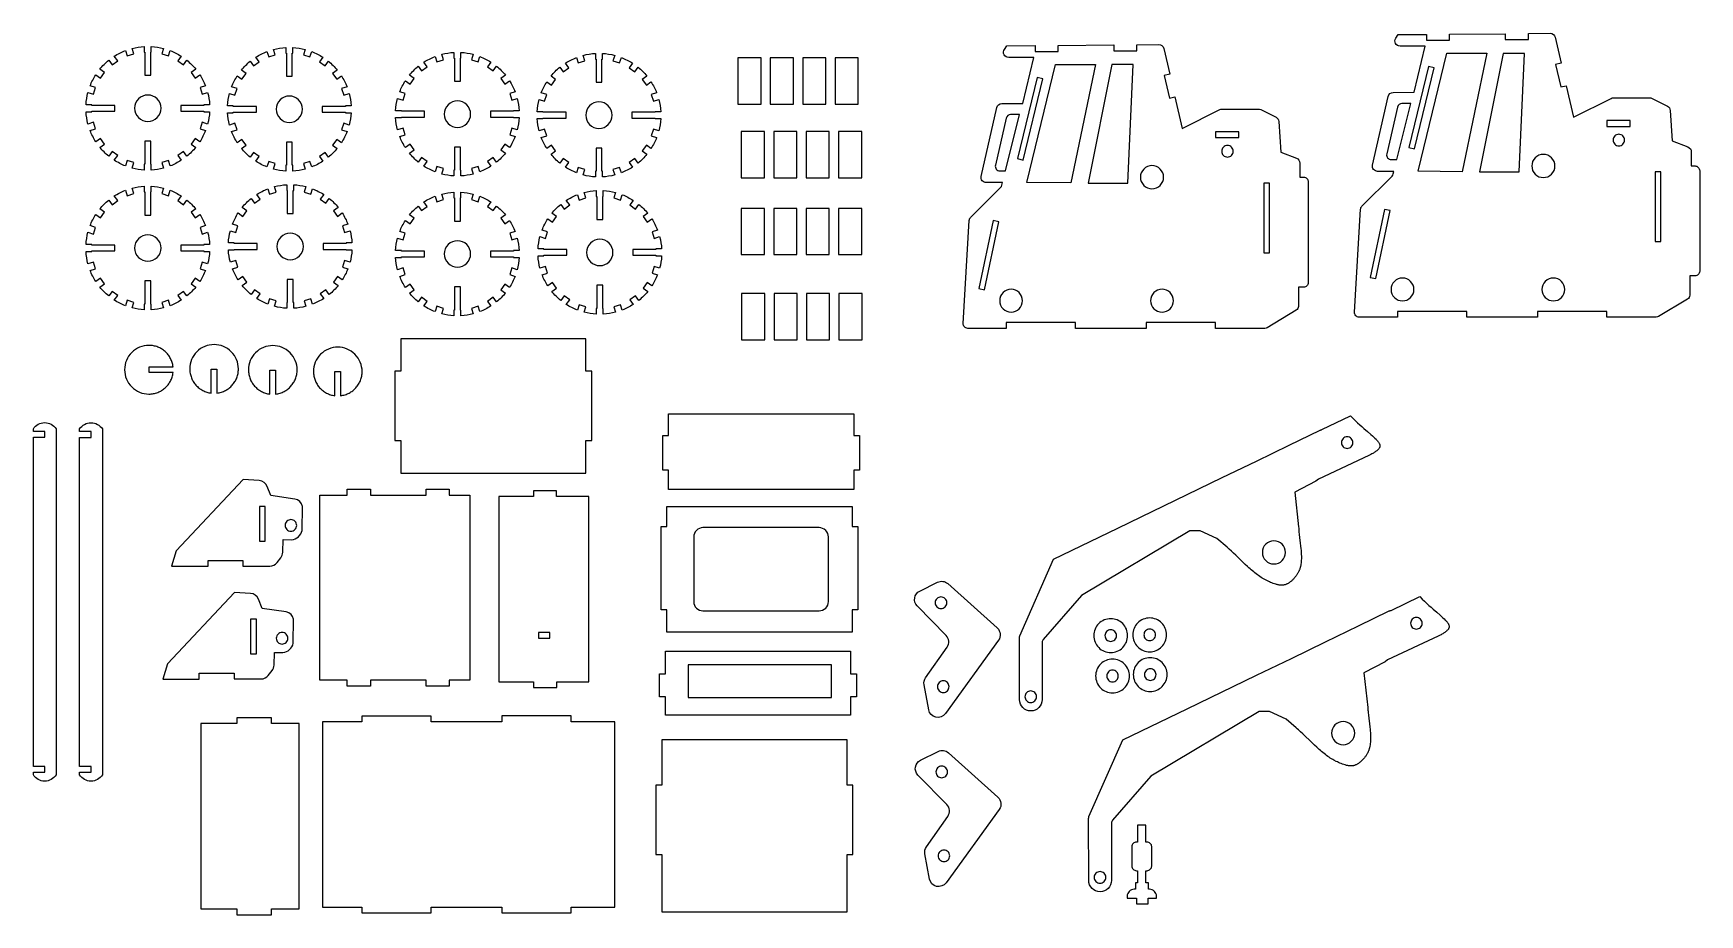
# Model space of a CAD drawing. Extents: x -111 to 753, y -202 to 254.
import ezdxf

# ---------------------------------------------------------------- set-up
doc = ezdxf.new("R2010")
doc.units = 0
doc.header["$MEASUREMENT"] = 0
doc.layers.add('LAYER_2', color=150, linetype='CONTINUOUS')

msp = doc.modelspace()

# ---------------------------------------------------------------- linework, layer by layer
at = {"layer": 'LAYER_2'}
for points in [[(604.64, 223.83), (610.35, 247.72), (600.32, 247.72), (597.31, 247.72, -0.599913), (595.09, 251.88), (596.34, 253.73), (611.01, 253.86), (611.01, 250.86), (623.01, 250.86), (623.01, 253.95), (651.8, 254.19), (651.8, 251.2), (663.8, 251.2), (663.8, 254.29), (675.06, 254.39, -0.351562), (677.69, 252.31), (680.77, 238.96), (677.9, 238.3), (680.58, 226.6), (683.47, 227.26), (687.23, 210.95), (706.72, 220.69, -0.116434), (707.92, 220.98), (726.71, 220.98, -0.116961), (727.91, 220.69), (735.84, 216.71, -0.267071), (737.31, 214.48), (738.28, 198.64), (746.47, 195.52, -0.314069), (748.19, 192.99), (748.11, 185.65), (750.17, 185.65, -0.414214), (752.57, 183.25), (752.57, 131.05, -0.414214), (750.17, 128.65), (747.52, 128.65), (747.41, 118.7, -0.260659), (746.25, 116.66), (731.26, 107.67, -0.135933), (730.02, 107.33), (704.51, 107.33), (704.51, 110.3), (668.51, 110.3), (668.51, 107.33), (631.97, 107.33), (631.97, 110.33), (595.97, 110.33), (595.97, 107.33), (576.13, 107.33, -0.431529), (573.73, 109.87), (576.87, 163.24, -0.183686), (577.57, 164.8), (593.17, 180.39, 0.135933), (593.8, 181.51), (594.13, 182.83), (585.7, 182.83, -0.480895), (583.1, 186.09), (591.14, 221.71, -0.349542), (593.74, 223.79)], [(-53.02, 186.51), (-53.33, 186.51), (-53.33, 183.56, -0.050362), (-59.7, 184.56), (-58.78, 187.37), (-62.22, 188.49), (-63.14, 185.68, -0.050362), (-68.88, 188.61), (-67.14, 191), (-70.07, 193.12), (-71.8, 190.73, -0.050362), (-76.36, 195.29), (-73.97, 197.03), (-76.1, 199.95), (-78.49, 198.22, -0.050362), (-81.41, 203.96), (-78.6, 204.87), (-79.72, 208.31), (-82.53, 207.4, -0.050362), (-83.54, 213.76), (-80.58, 213.76), (-80.58, 214.07), (-68.58, 214.07), (-68.58, 217.07), (-80.58, 217.07), (-80.58, 217.38), (-83.54, 217.38, -0.050362), (-82.53, 223.74), (-79.72, 222.83), (-78.6, 226.27), (-81.41, 227.18, -0.050362), (-78.49, 232.92), (-76.1, 231.19), (-73.97, 234.11), (-76.36, 235.85, -0.050362), (-71.8, 240.4), (-70.07, 238.02), (-67.14, 240.14), (-68.88, 242.53, -0.050362), (-63.14, 245.46), (-62.22, 242.65), (-58.78, 243.77), (-59.7, 246.57, -0.050362), (-53.33, 247.58), (-53.33, 244.63), (-53.02, 244.63), (-53.02, 232.63), (-50.02, 232.63), (-50.02, 244.63), (-49.72, 244.63), (-49.72, 247.58, -0.050362), (-43.35, 246.57), (-44.26, 243.77), (-40.82, 242.65), (-39.91, 245.46, -0.050362), (-34.17, 242.53), (-35.91, 240.14), (-32.98, 238.02), (-31.24, 240.4, -0.050362), (-26.69, 235.85), (-29.08, 234.11), (-26.95, 231.19), (-24.56, 232.92, -0.050362), (-21.64, 227.18), (-24.45, 226.27), (-23.33, 222.83), (-20.52, 223.74, -0.050362), (-19.51, 217.38), (-22.46, 217.38), (-22.46, 217.07), (-34.46, 217.07), (-34.46, 214.07), (-22.46, 214.07), (-22.46, 213.76), (-19.51, 213.76, -0.050362), (-20.52, 207.4), (-23.33, 208.31), (-24.45, 204.87), (-21.64, 203.96, -0.050362), (-24.56, 198.22), (-26.95, 199.95), (-29.08, 197.03), (-26.69, 195.29, -0.050362), (-31.24, 190.73), (-32.98, 193.12), (-35.91, 191), (-34.17, 188.61, -0.050362), (-39.91, 185.68), (-40.82, 188.49), (-44.26, 187.37), (-43.35, 184.56, -0.050362), (-49.72, 183.56), (-49.72, 186.51), (-50.02, 186.51), (-50.02, 198.52), (-53.02, 198.52)], [(20.3, 185.99), (19.99, 185.99), (19.99, 183.04, -0.050362), (13.63, 184.05), (14.54, 186.86), (11.1, 187.98), (10.19, 185.17, -0.050362), (4.45, 188.09), (6.18, 190.48), (3.26, 192.61), (1.52, 190.22, -0.050362), (-3.03, 194.77), (-0.64, 196.51), (-2.77, 199.44), (-5.16, 197.7, -0.050362), (-8.08, 203.44), (-5.28, 204.35), (-6.39, 207.79), (-9.2, 206.88, -0.050362), (-10.21, 213.25), (-7.26, 213.25), (-7.26, 213.55), (4.74, 213.55), (4.74, 216.55), (-7.26, 216.55), (-7.26, 216.86), (-10.21, 216.86, -0.050362), (-9.2, 223.23), (-6.39, 222.31), (-5.28, 225.75), (-8.08, 226.67, -0.050362), (-5.16, 232.41), (-2.77, 230.67), (-0.64, 233.6), (-3.03, 235.33, -0.050362), (1.52, 239.89), (3.26, 237.5), (6.18, 239.63), (4.45, 242.02, -0.050362), (10.19, 244.94), (11.1, 242.13), (14.54, 243.25), (13.63, 246.06, -0.050362), (19.99, 247.07), (19.99, 244.11), (20.3, 244.11), (20.3, 232.11), (23.3, 232.11), (23.3, 244.11), (23.61, 244.11), (23.61, 247.07, -0.050362), (29.97, 246.06), (29.06, 243.25), (32.5, 242.13), (33.41, 244.94, -0.050362), (39.15, 242.02), (37.42, 239.63), (40.35, 237.5), (42.08, 239.89, -0.050362), (46.64, 235.33), (44.25, 233.6), (46.37, 230.67), (48.76, 232.41, -0.050362), (51.69, 226.67), (48.88, 225.75), (50, 222.31), (52.81, 223.23, -0.050362), (53.81, 216.86), (50.86, 216.86), (50.86, 216.55), (38.86, 216.55), (38.86, 213.55), (50.86, 213.55), (50.86, 213.25), (53.81, 213.25, -0.050362), (52.81, 206.88), (50, 207.79), (48.88, 204.35), (51.69, 203.44, -0.050362), (48.76, 197.7), (46.37, 199.44), (44.25, 196.51), (46.64, 194.77, -0.050362), (42.08, 190.22), (40.35, 192.61), (37.42, 190.48), (39.15, 188.09, -0.050362), (33.41, 185.17), (32.5, 187.98), (29.06, 186.86), (29.97, 184.05, -0.050362), (23.61, 183.04), (23.61, 185.99), (23.3, 185.99), (23.3, 198), (20.3, 198)], [(107.41, 183.44), (107.1, 183.44), (107.1, 180.48, -0.050362), (100.74, 181.49), (101.65, 184.3), (98.21, 185.42), (97.3, 182.61, -0.050362), (91.56, 185.53), (93.29, 187.92), (90.37, 190.05), (88.63, 187.66, -0.050362), (84.07, 192.22), (86.46, 193.95), (84.34, 196.88), (81.95, 195.14, -0.050362), (79.02, 200.88), (81.83, 201.79), (80.71, 205.24), (77.9, 204.32, -0.050362), (76.9, 210.69), (79.85, 210.69), (79.85, 210.99), (91.85, 210.99), (91.85, 213.99), (79.85, 213.99), (79.85, 214.3), (76.9, 214.3, -0.050362), (77.9, 220.67), (80.71, 219.75), (81.83, 223.19), (79.02, 224.11, -0.050362), (81.95, 229.85), (84.34, 228.11), (86.46, 231.04), (84.07, 232.77, -0.050362), (88.63, 237.33), (90.37, 234.94), (93.29, 237.07), (91.56, 239.46, -0.050362), (97.3, 242.38), (98.21, 239.57), (101.65, 240.69), (100.74, 243.5, -0.050362), (107.1, 244.51), (107.1, 241.55), (107.41, 241.55), (107.41, 229.55), (110.41, 229.55), (110.41, 241.55), (110.72, 241.55), (110.72, 244.51, -0.050362), (117.08, 243.5), (116.17, 240.69), (119.61, 239.57), (120.52, 242.38, -0.050362), (126.26, 239.46), (124.53, 237.07), (127.45, 234.94), (129.19, 237.33, -0.050362), (133.74, 232.77), (131.36, 231.04), (133.48, 228.11), (135.87, 229.85, -0.050362), (138.8, 224.11), (135.99, 223.19), (137.11, 219.75), (139.91, 220.67, -0.050362), (140.92, 214.3), (137.97, 214.3), (137.97, 213.99), (125.97, 213.99), (125.97, 210.99), (137.97, 210.99), (137.97, 210.69), (140.92, 210.69, -0.050362), (139.91, 204.32), (137.11, 205.24), (135.99, 201.79), (138.8, 200.88, -0.050362), (135.87, 195.14), (133.48, 196.88), (131.36, 193.95), (133.74, 192.22, -0.050362), (129.19, 187.66), (127.45, 190.05), (124.53, 187.92), (126.26, 185.53, -0.050362), (120.52, 182.61), (119.61, 185.42), (116.17, 184.3), (117.08, 181.49, -0.050362), (110.72, 180.48), (110.72, 183.44), (110.41, 183.44), (110.41, 195.44), (107.41, 195.44)], [(180.73, 182.92), (180.43, 182.92), (180.43, 179.97, -0.050362), (174.06, 180.98), (174.98, 183.78), (171.53, 184.9), (170.62, 182.09, -0.050362), (164.88, 185.02), (166.62, 187.41), (163.69, 189.53), (161.96, 187.14, -0.050362), (157.4, 191.7), (159.79, 193.44), (157.66, 196.36), (155.27, 194.63, -0.050362), (152.35, 200.37), (155.16, 201.28), (154.04, 204.72), (151.23, 203.81, -0.050362), (150.22, 210.17), (153.18, 210.17), (153.18, 210.48), (165.18, 210.48), (165.18, 213.48), (153.18, 213.48), (153.18, 213.79), (150.22, 213.79, -0.050362), (151.23, 220.15), (154.04, 219.24), (155.16, 222.68), (152.35, 223.59, -0.050362), (155.27, 229.33), (157.66, 227.6), (159.79, 230.52), (157.4, 232.26, -0.050362), (161.96, 236.82), (163.69, 234.43), (166.62, 236.55), (164.88, 238.94, -0.050362), (170.62, 241.87), (171.53, 239.06), (174.98, 240.18), (174.06, 242.98, -0.050362), (180.43, 243.99), (180.43, 241.04), (180.73, 241.04), (180.73, 229.04), (183.73, 229.04), (183.73, 241.04), (184.04, 241.04), (184.04, 243.99, -0.050362), (190.41, 242.98), (189.49, 240.18), (192.93, 239.06), (193.85, 241.87, -0.050362), (199.59, 238.94), (197.85, 236.55), (200.78, 234.43), (202.51, 236.82, -0.050362), (207.07, 232.26), (204.68, 230.52), (206.81, 227.6), (209.2, 229.33, -0.050362), (212.12, 223.59), (209.31, 222.68), (210.43, 219.24), (213.24, 220.15, -0.050362), (214.25, 213.79), (211.29, 213.79), (211.29, 213.48), (199.3, 213.48), (199.3, 210.48), (211.29, 210.48), (211.29, 210.17), (214.25, 210.17, -0.050362), (213.24, 203.81), (210.43, 204.72), (209.31, 201.28), (212.12, 200.37, -0.050362), (209.2, 194.63), (206.81, 196.36), (204.68, 193.44), (207.07, 191.7, -0.050362), (202.51, 187.14), (200.78, 189.53), (197.85, 187.41), (199.59, 185.02, -0.050362), (193.85, 182.09), (192.93, 184.9), (189.49, 183.78), (190.41, 180.98, -0.050362), (184.04, 179.97), (184.04, 182.92), (183.73, 182.92), (183.73, 194.93), (180.73, 194.93)], [(401.85, 218.02), (407.57, 241.91), (397.54, 241.91), (394.53, 241.91, -0.599913), (392.31, 246.07), (393.55, 247.93), (408.23, 248.05), (408.23, 245.05), (420.23, 245.05), (420.23, 248.15), (449.01, 248.38), (449.01, 245.39), (461.01, 245.39), (461.01, 248.48), (472.27, 248.58, -0.351562), (474.9, 246.5), (477.98, 233.15), (475.12, 232.49), (477.8, 220.79), (480.68, 221.45), (484.45, 205.14), (503.94, 214.89, -0.116434), (505.13, 215.17), (523.92, 215.17, -0.116961), (525.13, 214.88), (533.06, 210.9, -0.267071), (534.52, 208.67), (535.49, 192.83), (543.68, 189.71, -0.314069), (545.4, 187.18), (545.33, 179.84), (547.38, 179.84, -0.414214), (549.78, 177.44), (549.78, 125.24, -0.414214), (547.38, 122.84), (544.73, 122.84), (544.63, 112.89, -0.260659), (543.46, 110.86), (528.47, 101.86, -0.135933), (527.24, 101.52), (501.72, 101.52), (501.72, 104.49), (465.72, 104.49), (465.72, 101.52), (429.18, 101.52), (429.18, 104.52), (393.18, 104.52), (393.18, 101.52), (373.34, 101.52, -0.431529), (370.95, 104.06), (374.09, 157.43, -0.183686), (374.79, 158.99), (390.38, 174.59, 0.135933), (391.01, 175.7), (391.34, 177.02), (382.92, 177.02, -0.480895), (380.31, 180.28), (388.36, 215.9, -0.349542), (390.96, 217.98)], [(-51.52, 222.41, 0.414214), (-58.36, 215.57, 0.414214), (-51.52, 208.73, 0.414214), (-44.69, 215.57, 0.414214)], [(21.8, 221.89, 0.414214), (14.97, 215.05, 0.414214), (21.8, 208.22, 0.414214), (28.64, 215.05, 0.414214)], [(108.91, 219.33, 0.414214), (102.07, 212.49, 0.414214), (108.91, 205.66, 0.414214), (115.75, 212.49, 0.414214)], [(182.23, 218.82, 0.414214), (175.4, 211.98, 0.414214), (182.23, 205.14, 0.414214), (189.07, 211.98, 0.414214)], [(595.98, 216.2), (590.42, 191.86, 0.481614), (592.76, 188.92), (595.65, 188.92), (602.94, 218.06), (598.32, 218.06, 0.349879)], [(393.19, 210.39), (387.63, 186.05, 0.481614), (389.97, 183.11), (392.87, 183.11), (400.15, 212.25), (395.53, 212.25, 0.349879)], [(710.68, 202.08, 0.414214), (707.68, 199.08, 0.414214), (710.68, 196.08, 0.414214), (713.68, 199.08, 0.414214)], [(507.9, 196.27, 0.414214), (504.9, 193.27, 0.414214), (507.9, 190.27, 0.414214), (510.9, 193.27, 0.414214)], [(671.57, 191.65, 0.414214), (665.57, 185.65, 0.414214), (671.57, 179.65, 0.414214), (677.57, 185.65, 0.414214)], [(468.78, 185.84, 0.414214), (462.78, 179.84, 0.414214), (468.78, 173.84, 0.414214), (474.78, 179.84, 0.414214)], [(-53.02, 114.08), (-53.33, 114.08), (-53.33, 111.13, -0.050362), (-59.7, 112.14), (-58.78, 114.94), (-62.22, 116.06), (-63.14, 113.25, -0.050362), (-68.88, 116.18), (-67.14, 118.57), (-70.07, 120.69), (-71.8, 118.31, -0.050362), (-76.36, 122.86), (-73.97, 124.6), (-76.1, 127.52), (-78.49, 125.79, -0.050362), (-81.41, 131.53), (-78.6, 132.44), (-79.72, 135.88), (-82.53, 134.97, -0.050362), (-83.54, 141.33), (-80.58, 141.33), (-80.58, 141.64), (-68.58, 141.64), (-68.58, 144.64), (-80.58, 144.64), (-80.58, 144.95), (-83.54, 144.95, -0.050362), (-82.53, 151.31), (-79.72, 150.4), (-78.6, 153.84), (-81.41, 154.75, -0.050362), (-78.49, 160.49), (-76.1, 158.76), (-73.97, 161.68), (-76.36, 163.42, -0.050362), (-71.8, 167.98), (-70.07, 165.59), (-67.14, 167.71), (-68.88, 170.1, -0.050362), (-63.14, 173.03), (-62.22, 170.22), (-58.78, 171.34), (-59.7, 174.15, -0.050362), (-53.33, 175.15), (-53.33, 172.2), (-53.02, 172.2), (-53.02, 160.2), (-50.02, 160.2), (-50.02, 172.2), (-49.72, 172.2), (-49.72, 175.15, -0.050362), (-43.35, 174.15), (-44.26, 171.34), (-40.82, 170.22), (-39.91, 173.03, -0.050362), (-34.17, 170.1), (-35.91, 167.71), (-32.98, 165.59), (-31.24, 167.98, -0.050362), (-26.69, 163.42), (-29.08, 161.68), (-26.95, 158.76), (-24.56, 160.49, -0.050362), (-21.64, 154.75), (-24.45, 153.84), (-23.33, 150.4), (-20.52, 151.31, -0.050362), (-19.51, 144.95), (-22.46, 144.95), (-22.46, 144.64), (-34.46, 144.64), (-34.46, 141.64), (-22.46, 141.64), (-22.46, 141.33), (-19.51, 141.33, -0.050362), (-20.52, 134.97), (-23.33, 135.88), (-24.45, 132.44), (-21.64, 131.53, -0.050362), (-24.56, 125.79), (-26.95, 127.52), (-29.08, 124.6), (-26.69, 122.86, -0.050362), (-31.24, 118.31), (-32.98, 120.69), (-35.91, 118.57), (-34.17, 116.18, -0.050362), (-39.91, 113.25), (-40.82, 116.06), (-44.26, 114.94), (-43.35, 112.14, -0.050362), (-49.72, 111.13), (-49.72, 114.08), (-50.02, 114.08), (-50.02, 126.09), (-53.02, 126.09)], [(20.74, 114.88), (20.43, 114.88), (20.43, 111.92, -0.050362), (14.07, 112.93), (14.98, 115.74), (11.54, 116.86), (10.63, 114.05, -0.050362), (4.89, 116.97), (6.62, 119.36), (3.7, 121.49), (1.96, 119.1, -0.050362), (-2.59, 123.66), (-0.2, 125.39), (-2.33, 128.32), (-4.72, 126.58, -0.050362), (-7.64, 132.32), (-4.84, 133.24), (-5.95, 136.68), (-8.76, 135.76, -0.050362), (-9.77, 142.13), (-6.82, 142.13), (-6.82, 142.44), (5.18, 142.44), (5.18, 145.44), (-6.82, 145.44), (-6.82, 145.74), (-9.77, 145.74, -0.050362), (-8.76, 152.11), (-5.95, 151.2), (-4.84, 154.64), (-7.64, 155.55, -0.050362), (-4.72, 161.29), (-2.33, 159.55), (-0.2, 162.48), (-2.59, 164.22, -0.050362), (1.96, 168.77), (3.7, 166.38), (6.62, 168.51), (4.89, 170.9, -0.050362), (10.63, 173.82), (11.54, 171.01), (14.98, 172.13), (14.07, 174.94, -0.050362), (20.43, 175.95), (20.43, 173), (20.74, 173), (20.74, 160.99), (23.74, 160.99), (23.74, 173), (24.05, 173), (24.05, 175.95, -0.050362), (30.41, 174.94), (29.5, 172.13), (32.94, 171.01), (33.85, 173.82, -0.050362), (39.6, 170.9), (37.86, 168.51), (40.79, 166.38), (42.52, 168.77, -0.050362), (47.08, 164.22), (44.69, 162.48), (46.81, 159.55), (49.2, 161.29, -0.050362), (52.13, 155.55), (49.32, 154.64), (50.44, 151.2), (53.25, 152.11, -0.050362), (54.25, 145.74), (51.3, 145.74), (51.3, 145.44), (39.3, 145.44), (39.3, 142.44), (51.3, 142.44), (51.3, 142.13), (54.25, 142.13, -0.050362), (53.25, 135.76), (50.44, 136.68), (49.32, 133.24), (52.13, 132.32, -0.050362), (49.2, 126.58), (46.81, 128.32), (44.69, 125.39), (47.08, 123.66, -0.050362), (42.52, 119.1), (40.79, 121.49), (37.86, 119.36), (39.6, 116.97, -0.050362), (33.85, 114.05), (32.94, 116.86), (29.5, 115.74), (30.41, 112.93, -0.050362), (24.05, 111.92), (24.05, 114.88), (23.74, 114.88), (23.74, 126.88), (20.74, 126.88)], [(181.18, 111.8), (180.87, 111.8), (180.87, 108.85, -0.050362), (174.5, 109.86), (175.42, 112.67), (171.98, 113.78), (171.06, 110.98, -0.050362), (165.32, 113.9), (167.06, 116.29), (164.13, 118.42), (162.4, 116.03, -0.050362), (157.84, 120.58), (160.23, 122.32), (158.1, 125.24), (155.71, 123.51, -0.050362), (152.79, 129.25), (155.6, 130.16), (154.48, 133.6), (151.67, 132.69, -0.050362), (150.66, 139.05), (153.62, 139.05), (153.62, 139.36), (165.62, 139.36), (165.62, 142.36), (153.62, 142.36), (153.62, 142.67), (150.66, 142.67, -0.050362), (151.67, 149.03), (154.48, 148.12), (155.6, 151.56), (152.79, 152.47, -0.050362), (155.71, 158.21), (158.1, 156.48), (160.23, 159.41), (157.84, 161.14, -0.050362), (162.4, 165.7), (164.13, 163.31), (167.06, 165.43), (165.32, 167.82, -0.050362), (171.06, 170.75), (171.98, 167.94), (175.42, 169.06), (174.5, 171.87, -0.050362), (180.87, 172.87), (180.87, 169.92), (181.18, 169.92), (181.18, 157.92), (184.18, 157.92), (184.18, 169.92), (184.48, 169.92), (184.48, 172.87, -0.050362), (190.85, 171.87), (189.93, 169.06), (193.38, 167.94), (194.29, 170.75, -0.050362), (200.03, 167.82), (198.29, 165.43), (201.22, 163.31), (202.95, 165.7, -0.050362), (207.51, 161.14), (205.12, 159.41), (207.25, 156.48), (209.64, 158.21, -0.050362), (212.56, 152.47), (209.75, 151.56), (210.87, 148.12), (213.68, 149.03, -0.050362), (214.69, 142.67), (211.73, 142.67), (211.73, 142.36), (199.74, 142.36), (199.74, 139.36), (211.73, 139.36), (211.73, 139.05), (214.69, 139.05, -0.050362), (213.68, 132.69), (210.87, 133.6), (209.75, 130.16), (212.56, 129.25, -0.050362), (209.64, 123.51), (207.25, 125.24), (205.12, 122.32), (207.51, 120.58, -0.050362), (202.95, 116.03), (201.22, 118.42), (198.29, 116.29), (200.03, 113.9, -0.050362), (194.29, 110.98), (193.38, 113.78), (189.93, 112.67), (190.85, 109.86, -0.050362), (184.48, 108.85), (184.48, 111.8), (184.18, 111.8), (184.18, 123.81), (181.18, 123.81)], [(107.41, 111.01), (107.1, 111.01), (107.1, 108.05, -0.050362), (100.74, 109.06), (101.65, 111.87), (98.21, 112.99), (97.3, 110.18, -0.050362), (91.56, 113.1), (93.29, 115.49), (90.37, 117.62), (88.63, 115.23, -0.050362), (84.07, 119.79), (86.46, 121.52), (84.34, 124.45), (81.95, 122.71, -0.050362), (79.02, 128.45), (81.83, 129.37), (80.71, 132.81), (77.9, 131.89, -0.050362), (76.9, 138.26), (79.85, 138.26), (79.85, 138.57), (91.85, 138.57), (91.85, 141.57), (79.85, 141.57), (79.85, 141.88), (76.9, 141.88, -0.050362), (77.9, 148.24), (80.71, 147.33), (81.83, 150.77), (79.02, 151.68, -0.050362), (81.95, 157.42), (84.34, 155.68), (86.46, 158.61), (84.07, 160.35, -0.050362), (88.63, 164.9), (90.37, 162.51), (93.29, 164.64), (91.56, 167.03, -0.050362), (97.3, 169.95), (98.21, 167.14), (101.65, 168.26), (100.74, 171.07, -0.050362), (107.1, 172.08), (107.1, 169.13), (107.41, 169.13), (107.41, 157.13), (110.41, 157.13), (110.41, 169.13), (110.72, 169.13), (110.72, 172.08, -0.050362), (117.08, 171.07), (116.17, 168.26), (119.61, 167.14), (120.52, 169.95, -0.050362), (126.26, 167.03), (124.53, 164.64), (127.45, 162.51), (129.19, 164.9, -0.050362), (133.74, 160.35), (131.36, 158.61), (133.48, 155.68), (135.87, 157.42, -0.050362), (138.8, 151.68), (135.99, 150.77), (137.11, 147.33), (139.91, 148.24, -0.050362), (140.92, 141.88), (137.97, 141.88), (137.97, 141.57), (125.97, 141.57), (125.97, 138.57), (137.97, 138.57), (137.97, 138.26), (140.92, 138.26, -0.050362), (139.91, 131.89), (137.11, 132.81), (135.99, 129.37), (138.8, 128.45, -0.050362), (135.87, 122.71), (133.48, 124.45), (131.36, 121.52), (133.74, 119.79, -0.050362), (129.19, 115.23), (127.45, 117.62), (124.53, 115.49), (126.26, 113.1, -0.050362), (120.52, 110.18), (119.61, 112.99), (116.17, 111.87), (117.08, 109.06, -0.050362), (110.72, 108.05), (110.72, 111.01), (110.41, 111.01), (110.41, 123.01), (107.41, 123.01)], [(-51.52, 149.98, 0.414214), (-58.36, 143.14, 0.414214), (-51.52, 136.3, 0.414214), (-44.69, 143.14, 0.414214)], [(22.24, 150.77, 0.414214), (15.41, 143.94, 0.414214), (22.24, 137.1, 0.414214), (29.08, 143.94, 0.414214)], [(108.91, 146.9, 0.414214), (102.07, 140.07, 0.414214), (108.91, 133.23, 0.414214), (115.75, 140.07, 0.414214)], [(182.68, 147.7, 0.414214), (175.84, 140.86, 0.414214), (182.68, 134.02, 0.414214), (189.51, 140.86, 0.414214)], [(395.79, 121.76, 0.414214), (389.88, 115.85, 0.414214), (395.79, 109.94, 0.414214), (401.7, 115.85, 0.414214)], [(473.98, 121.76, 0.414214), (468.07, 115.85, 0.414214), (473.98, 109.94, 0.414214), (479.89, 115.85, 0.414214)], [(598.58, 127.57, 0.414214), (592.67, 121.66, 0.414214), (598.58, 115.75, 0.414214), (604.49, 121.66, 0.414214)], [(676.77, 127.57, 0.414214), (670.86, 121.66, 0.414214), (676.77, 115.75, 0.414214), (682.67, 121.66, 0.414214)], [(-38.44, 81.56), (-38.52, 82.15), (-38.63, 82.72), (-38.76, 83.29), (-38.92, 83.84), (-39.1, 84.39), (-39.31, 84.92), (-39.54, 85.44), (-39.79, 85.95), (-40.07, 86.44), (-40.36, 86.92), (-40.68, 87.39), (-41.01, 87.84), (-41.37, 88.28), (-41.74, 88.69), (-42.14, 89.1), (-42.55, 89.48), (-42.97, 89.85), (-43.42, 90.19), (-43.87, 90.52), (-44.35, 90.83), (-44.84, 91.11), (-45.34, 91.38), (-45.85, 91.62), (-46.38, 91.84), (-46.92, 92.03), (-47.46, 92.2), (-48.02, 92.35), (-48.59, 92.47), (-49.17, 92.57), (-49.76, 92.64), (-50.36, 92.68), (-50.96, 92.69, 0.414214), (-63.57, 80.08, 0.414214), (-50.96, 67.47), (-50.36, 67.48), (-49.77, 67.52), (-49.18, 67.59), (-48.61, 67.69), (-48.04, 67.81), (-47.48, 67.95), (-46.93, 68.13), (-46.4, 68.32), (-45.87, 68.54), (-45.36, 68.78), (-44.86, 69.04), (-44.37, 69.32), (-43.9, 69.63), (-43.44, 69.95), (-43, 70.3), (-42.57, 70.66), (-42.16, 71.04), (-41.77, 71.44), (-41.39, 71.86), (-41.04, 72.29), (-40.7, 72.74), (-40.38, 73.21), (-40.09, 73.69), (-39.81, 74.18), (-39.56, 74.69), (-39.32, 75.21), (-39.12, 75.74), (-38.93, 76.28), (-38.77, 76.84), (-38.63, 77.4), (-38.52, 77.98), (-38.44, 78.56), (-50.88, 78.56), (-50.88, 81.56)], [(-15.7, 67.98), (-15.12, 68.06), (-14.54, 68.17), (-13.98, 68.31), (-13.42, 68.47), (-12.88, 68.65), (-12.35, 68.86), (-11.83, 69.09), (-11.32, 69.34), (-10.82, 69.61), (-10.34, 69.91), (-9.88, 70.23), (-9.43, 70.56), (-8.99, 70.92), (-8.57, 71.29), (-8.17, 71.68), (-7.79, 72.09), (-7.42, 72.52), (-7.07, 72.96), (-6.75, 73.42), (-6.44, 73.9), (-6.15, 74.38), (-5.89, 74.88), (-5.65, 75.4), (-5.43, 75.92), (-5.23, 76.46), (-5.06, 77.01), (-4.91, 77.57), (-4.79, 78.14), (-4.7, 78.72), (-4.63, 79.31), (-4.59, 79.9), (-4.57, 80.51, 0.414214), (-17.18, 93.12, 0.414214), (-29.8, 80.51), (-29.78, 79.91), (-29.74, 79.31), (-29.67, 78.73), (-29.58, 78.15), (-29.46, 77.59), (-29.31, 77.03), (-29.14, 76.48), (-28.95, 75.95), (-28.73, 75.42), (-28.49, 74.91), (-28.23, 74.41), (-27.94, 73.92), (-27.64, 73.45), (-27.31, 72.99), (-26.97, 72.55), (-26.61, 72.12), (-26.22, 71.71), (-25.82, 71.32), (-25.41, 70.94), (-24.97, 70.59), (-24.52, 70.25), (-24.06, 69.93), (-23.58, 69.63), (-23.09, 69.36), (-22.58, 69.1), (-22.06, 68.87), (-21.53, 68.66), (-20.98, 68.48), (-20.43, 68.32), (-19.86, 68.18), (-19.29, 68.07), (-18.7, 67.99), (-18.7, 80.42), (-15.7, 80.42)], [(14.71, 67.46), (15.3, 67.54), (15.87, 67.65), (16.44, 67.78), (16.99, 67.94), (17.54, 68.12), (18.07, 68.33), (18.59, 68.56), (19.1, 68.81), (19.59, 69.09), (20.07, 69.38), (20.54, 69.7), (20.99, 70.04), (21.43, 70.39), (21.84, 70.77), (22.25, 71.16), (22.63, 71.57), (23, 72), (23.34, 72.44), (23.67, 72.9), (23.98, 73.37), (24.26, 73.86), (24.53, 74.36), (24.77, 74.87), (24.99, 75.4), (25.18, 75.94), (25.35, 76.49), (25.5, 77.05), (25.62, 77.62), (25.72, 78.2), (25.79, 78.78), (25.83, 79.38), (25.85, 79.98, 0.414214), (13.23, 92.59, 0.414214), (0.62, 79.98), (0.63, 79.38), (0.68, 78.79), (0.74, 78.21), (0.84, 77.63), (0.96, 77.06), (1.11, 76.51), (1.28, 75.96), (1.47, 75.42), (1.69, 74.9), (1.93, 74.38), (2.19, 73.88), (2.47, 73.4), (2.78, 72.92), (3.1, 72.47), (3.45, 72.02), (3.81, 71.6), (4.19, 71.19), (4.59, 70.79), (5.01, 70.42), (5.44, 70.06), (5.89, 69.72), (6.36, 69.41), (6.84, 69.11), (7.33, 68.83), (7.84, 68.58), (8.36, 68.35), (8.89, 68.14), (9.43, 67.95), (9.99, 67.79), (10.55, 67.66), (11.13, 67.55), (11.71, 67.46), (11.71, 79.9), (14.71, 79.9)], [(48.39, 66.63), (48.97, 66.71), (49.55, 66.82), (50.11, 66.95), (50.67, 67.11), (51.21, 67.3), (51.74, 67.5), (52.26, 67.73), (52.77, 67.99), (53.27, 68.26), (53.75, 68.56), (54.21, 68.87), (54.66, 69.21), (55.1, 69.56), (55.52, 69.94), (55.92, 70.33), (56.3, 70.74), (56.67, 71.17), (57.02, 71.61), (57.34, 72.07), (57.65, 72.54), (57.94, 73.03), (58.2, 73.53), (58.44, 74.04), (58.66, 74.57), (58.86, 75.11), (59.03, 75.66), (59.18, 76.22), (59.3, 76.79), (59.39, 77.37), (59.46, 77.95), (59.51, 78.55), (59.52, 79.15, 0.414214), (46.91, 91.76, 0.414214), (34.29, 79.15), (34.31, 78.55), (34.35, 77.96), (34.42, 77.38), (34.51, 76.8), (34.63, 76.23), (34.78, 75.68), (34.95, 75.13), (35.14, 74.59), (35.36, 74.07), (35.6, 73.55), (35.86, 73.05), (36.15, 72.57), (36.45, 72.09), (36.78, 71.64), (37.12, 71.19), (37.49, 70.77), (37.87, 70.36), (38.27, 69.96), (38.68, 69.59), (39.12, 69.23), (39.57, 68.89), (40.03, 68.58), (40.51, 68.28), (41, 68), (41.51, 67.75), (42.03, 67.52), (42.56, 67.31), (43.11, 67.12), (43.66, 66.96), (44.23, 66.83), (44.8, 66.72), (45.39, 66.63), (45.39, 79.07), (48.39, 79.07)], [(-110.84, -40.21), (-110.84, 45.06), (-104.96, 45.06), (-104.96, 48.06), (-110.84, 48.06), (-110.84, 49.41, -0.556262), (-99.08, 49.41), (-99.08, -40.21), (-99.08, -129.83, -0.556262), (-110.84, -129.83), (-110.84, -128.47), (-104.96, -128.47), (-104.96, -125.47), (-110.84, -125.47)], [(-86.84, -40.25), (-86.84, 45.01), (-80.96, 45.01), (-80.96, 48.01), (-86.84, 48.01), (-86.84, 49.37, -0.556262), (-75.08, 49.37), (-75.08, -40.25), (-75.08, -129.87, -0.556262), (-86.84, -129.87), (-86.84, -128.51), (-80.96, -128.51), (-80.96, -125.51), (-86.84, -125.51)], [(571.65, 56.13), (572.9, 54.89), (574.12, 53.72), (575.3, 52.62), (576.43, 51.59), (577.52, 50.61), (578.56, 49.69), (580.5, 48.01), (582.21, 46.52), (582.98, 45.84), (583.69, 45.2), (584.33, 44.59), (584.91, 44.02), (585.17, 43.74), (585.42, 43.47), (585.64, 43.21), (585.85, 42.95), (586.04, 42.7), (586.22, 42.46), (586.37, 42.22), (586.5, 41.98), (586.62, 41.75), (586.71, 41.52), (586.79, 41.3), (586.84, 41.07), (586.87, 40.85), (586.89, 40.64), (586.88, 40.42), (586.84, 40.21), (586.79, 40), (586.72, 39.79), (586.62, 39.58), (586.5, 39.36), (586.35, 39.15), (586.18, 38.94), (585.99, 38.73), (585.78, 38.51), (585.54, 38.29), (585.27, 38.07), (584.98, 37.85), (584.67, 37.62), (584.32, 37.39), (583.96, 37.16), (583.57, 36.92), (583.15, 36.68), (582.7, 36.43), (582.23, 36.18), (581.2, 35.65), (554.99, 23.35), (553.7, 22.37), (542.76, 16.64), (544.78, -1.31), (544.8, -1.95), (544.83, -2.61), (544.88, -3.28), (544.93, -3.96), (545.07, -5.36), (545.23, -6.8), (545.6, -9.75), (545.78, -11.25), (545.94, -12.75), (546.01, -13.5), (546.07, -14.25), (546.12, -14.99), (546.15, -15.73), (546.18, -16.47), (546.18, -17.19), (546.17, -17.91), (546.15, -18.62), (546.1, -19.32), (546.04, -20), (545.95, -20.68), (545.83, -21.34), (545.77, -21.67), (545.7, -21.99), (545.62, -22.3), (545.53, -22.62), (545.44, -22.93), (545.34, -23.23), (545.23, -23.53), (545.11, -23.83), (545, -24.11), (544.86, -24.39), (544.72, -24.68), (544.57, -24.97), (544.41, -25.27), (544.23, -25.56), (544.05, -25.85), (543.86, -26.15), (543.66, -26.44), (543.45, -26.73), (543.23, -27.02), (543.01, -27.31), (542.78, -27.59), (542.54, -27.87), (542.29, -28.15), (542.04, -28.41), (541.79, -28.68), (541.52, -28.93), (541.26, -29.18), (540.99, -29.42), (540.71, -29.65), (540.44, -29.87), (540.15, -30.08), (539.87, -30.28), (539.58, -30.47), (539.3, -30.64), (539.01, -30.8), (538.72, -30.95), (538.42, -31.08), (538.13, -31.2), (537.84, -31.31), (537.55, -31.39), (537.26, -31.46), (536.96, -31.51), (536.65, -31.55), (536.33, -31.57), (536.01, -31.58), (535.69, -31.57), (535.36, -31.55), (535.03, -31.52), (534.69, -31.48), (534.35, -31.42), (534.01, -31.35), (533.67, -31.28), (533.32, -31.19), (532.98, -31.09), (532.29, -30.88), (531.6, -30.64), (530.92, -30.38), (530.25, -30.1), (529.59, -29.8), (528.96, -29.51), (528.35, -29.21), (527.22, -28.62), (526.58, -28.27), (525.94, -27.9), (525.3, -27.5), (524.66, -27.07), (524.02, -26.63), (523.38, -26.17), (522.74, -25.69), (522.1, -25.19), (521.47, -24.68), (520.83, -24.15), (520.2, -23.61), (519.57, -23.06), (518.94, -22.5), (518.32, -21.93), (517.07, -20.78), (515.84, -19.61), (514.62, -18.43), (512.23, -16.1), (511.05, -14.97), (509.9, -13.88), (508.77, -12.84), (508.21, -12.34), (507.66, -11.86), (502.36, -7.42), (493.82, -3.46), (488.47, -3.46), (432.28, -36.88), (412.47, -59.67, 0.180274), (411.89, -61.24), (411.91, -90.87, -1), (400.15, -90.87), (400.07, -58.78, -0.103925), (400.27, -57.81), (417.76, -18.02), (451.08, -1.94), (487.03, 15.41), (505.14, 24.16), (522.88, 32.74), (539.91, 40.98), (555.89, 48.73), (556.11, 48.83), (556.35, 48.92), (556.58, 48.99), (556.83, 49.04)], [(569.92, 45.32, 0.414214), (566.92, 42.32, 0.414214), (569.92, 39.32, 0.414214), (572.92, 42.32, 0.414214)], [(-20.27, -21.71), (-20.27, -18.74), (-2.27, -18.74), (-2.27, -21.69), (11.67, -21.68, 0.229352), (15.43, -19.85), (17.39, -17.36, 0.161307), (18.42, -14.53), (18.62, -7.96), (23, -8.06, 0.312178), (28.41, -3.15), (28.57, 9.27, 0.308625), (24.73, 13.08), (12.25, 14.85), (10.36, 19.6, 0.289799), (6.21, 22.62), (-2.13, 23.16), (-36.79, -13.77), (-36.8, -13.78), (-39.2, -21.73)], [(22.65, 2.39, 0.414214), (19.61, -0.57, 0.414214), (22.57, -3.61, 0.414214), (25.61, -0.65, 0.414214)], [(231.32, -6.56), (231.32, -40.04, 0.414214), (236.12, -44.84), (296.31, -44.84, 0.414214), (301.11, -40.04), (301.11, -6.56, 0.414214), (296.31, -1.76), (236.12, -1.76, 0.414214)], [(531.96, -8.58, 0.414214), (525.96, -14.58, 0.414214), (531.96, -20.58, 0.414214), (537.96, -14.58, 0.414214)], [(351.5, -79.51), (362.63, -63.71, 0.361947), (362.13, -57.59), (347.13, -42.29, -0.508864), (348.41, -34.64), (357.59, -30.04, -0.307877), (362.94, -30.76), (388.56, -53.74, -0.384075), (389.25, -60.13), (361.72, -98.12, -0.659428), (353.11, -96.17), (350.71, -83.15, -0.201685)], [(-24.84, -80.18), (-24.84, -77.21), (-6.84, -77.21), (-6.84, -80.16), (7.11, -80.14, 0.229352), (10.87, -78.32), (12.83, -75.83, 0.161307), (13.86, -73), (14.06, -66.42), (18.43, -66.53, 0.312178), (23.85, -61.62), (24.01, -49.2, 0.308625), (20.17, -45.38), (7.69, -43.62), (5.8, -38.87, 0.289799), (1.65, -35.85), (-6.69, -35.31), (-41.35, -72.24), (-41.36, -72.25), (-43.77, -80.2)], [(359.46, -37.68, 0.414214), (356.46, -40.68, 0.414214), (359.46, -43.68, 0.414214), (362.46, -40.68, 0.414214)], [(607.52, -37.51), (608.77, -38.75), (609.99, -39.92), (611.16, -41.02), (612.3, -42.05), (613.39, -43.03), (614.43, -43.95), (616.36, -45.63), (618.08, -47.12), (618.85, -47.8), (619.55, -48.44), (620.2, -49.05), (620.77, -49.62), (621.04, -49.9), (621.28, -50.17), (621.51, -50.43), (621.72, -50.69), (621.91, -50.94), (622.08, -51.18), (622.24, -51.43), (622.37, -51.66), (622.49, -51.89), (622.58, -52.12), (622.65, -52.34), (622.71, -52.57), (622.74, -52.79), (622.75, -53), (622.74, -53.22), (622.71, -53.43), (622.66, -53.64), (622.58, -53.85), (622.48, -54.06), (622.36, -54.28), (622.22, -54.49), (622.05, -54.7), (621.86, -54.91), (621.64, -55.13), (621.4, -55.35), (621.14, -55.57), (620.85, -55.79), (620.53, -56.02), (620.19, -56.25), (619.83, -56.48), (619.43, -56.72), (619.01, -56.96), (618.57, -57.21), (618.09, -57.46), (617.06, -57.99), (590.86, -70.29), (589.57, -71.27), (578.63, -77), (580.65, -94.95), (580.67, -95.59), (580.7, -96.25), (580.74, -96.92), (580.8, -97.6), (580.94, -99), (581.1, -100.44), (581.47, -103.39), (581.65, -104.89), (581.81, -106.39), (581.87, -107.14), (581.93, -107.89), (581.98, -108.63), (582.02, -109.37), (582.04, -110.11), (582.05, -110.83), (582.04, -111.55), (582.02, -112.26), (581.97, -112.96), (581.9, -113.64), (581.81, -114.32), (581.7, -114.98), (581.63, -115.31), (581.56, -115.63), (581.48, -115.94), (581.4, -116.26), (581.3, -116.57), (581.2, -116.87), (581.1, -117.17), (580.98, -117.47), (580.86, -117.75), (580.73, -118.03), (580.59, -118.32), (580.44, -118.61), (580.27, -118.91), (580.1, -119.2), (579.92, -119.49), (579.73, -119.79), (579.53, -120.08), (579.32, -120.37), (579.1, -120.66), (578.88, -120.95), (578.64, -121.23), (578.41, -121.51), (578.16, -121.79), (577.91, -122.05), (577.65, -122.32), (577.39, -122.57), (577.13, -122.82), (576.85, -123.06), (576.58, -123.29), (576.3, -123.51), (576.02, -123.72), (575.74, -123.92), (575.45, -124.11), (575.16, -124.28), (574.87, -124.44), (574.58, -124.59), (574.29, -124.72), (574, -124.84), (573.71, -124.95), (573.42, -125.03), (573.12, -125.1), (572.82, -125.15), (572.51, -125.19), (572.2, -125.21), (571.88, -125.22), (571.56, -125.21), (571.23, -125.19), (570.89, -125.16), (570.56, -125.12), (570.22, -125.06), (569.88, -124.99), (569.54, -124.92), (569.19, -124.83), (568.85, -124.73), (568.15, -124.52), (567.47, -124.28), (566.79, -124.02), (566.12, -123.74), (565.46, -123.44), (564.83, -123.15), (564.22, -122.85), (563.09, -122.26), (562.44, -121.91), (561.8, -121.54), (561.16, -121.14), (560.52, -120.71), (559.88, -120.27), (559.24, -119.81), (558.61, -119.33), (557.97, -118.83), (557.34, -118.32), (556.7, -117.79), (556.07, -117.25), (555.44, -116.7), (554.81, -116.14), (554.19, -115.57), (552.94, -114.42), (551.71, -113.25), (550.49, -112.07), (548.09, -109.74), (546.92, -108.61), (545.77, -107.52), (544.63, -106.48), (544.08, -105.98), (543.52, -105.5), (538.23, -101.06), (529.69, -97.1), (524.34, -97.1), (468.15, -130.52), (448.34, -153.31, 0.180274), (447.75, -154.88), (447.77, -184.51, -1), (436.01, -184.51), (435.93, -152.42, -0.103925), (436.14, -151.45), (453.63, -111.66), (486.94, -95.58), (522.9, -78.23), (541.01, -69.48), (558.75, -60.9), (575.78, -52.66), (591.75, -44.91), (591.98, -44.81), (592.21, -44.72), (592.45, -44.65), (592.7, -44.6)], [(447.4, -48.93, 0.414214), (438.63, -57.69, 0.414214), (447.4, -66.46, 0.414214), (456.16, -57.69, 0.414214)], [(467.59, -48.55, 0.414214), (458.83, -57.31, 0.414214), (467.59, -66.07, 0.414214), (476.35, -57.31, 0.414214)], [(605.78, -48.32, 0.414214), (602.78, -51.32, 0.414214), (605.78, -54.32, 0.414214), (608.78, -51.32, 0.414214)], [(18.09, -56.08, 0.414214), (15.05, -59.04, 0.414214), (18.01, -62.08, 0.414214), (21.05, -59.11, 0.414214)], [(447.4, -54.69, 0.414214), (444.4, -57.69, 0.414214), (447.4, -60.69, 0.414214), (450.4, -57.69, 0.414214)], [(467.59, -54.31, 0.414214), (464.59, -57.31, 0.414214), (467.59, -60.31, 0.414214), (470.59, -57.31, 0.414214)], [(448.34, -69.86, 0.414214), (439.58, -78.62, 0.414214), (448.34, -87.39, 0.414214), (457.1, -78.62, 0.414214)], [(448.34, -75.62, 0.414214), (445.34, -78.62, 0.414214), (448.34, -81.62, 0.414214), (451.34, -78.62, 0.414214)], [(467.88, -69.13, 0.414214), (459.11, -77.89, 0.414214), (467.88, -86.66, 0.414214), (476.64, -77.89, 0.414214)], [(467.88, -74.89, 0.414214), (464.88, -77.89, 0.414214), (467.88, -80.89, 0.414214), (470.88, -77.89, 0.414214)], [(360.63, -81.15, 0.414214), (357.63, -84.15, 0.414214), (360.63, -87.15, 0.414214), (363.63, -84.15, 0.414214)], [(405.98, -86.35, 0.414214), (402.98, -89.35, 0.414214), (405.98, -92.35, 0.414214), (408.98, -89.35, 0.414214)], [(567.83, -102.22, 0.414214), (561.83, -108.22, 0.414214), (567.83, -114.22, 0.414214), (573.83, -108.22, 0.414214)], [(351.88, -167.16), (363, -151.36, 0.361947), (362.51, -145.23), (347.5, -129.94, -0.508864), (348.78, -122.28), (357.97, -117.69, -0.307877), (363.32, -118.41), (388.94, -141.39, -0.384075), (389.62, -147.78), (362.1, -185.76, -0.659428), (353.49, -183.82), (351.08, -170.79, -0.201685)], [(359.84, -125.33, 0.414214), (356.84, -128.33, 0.414214), (359.84, -131.33, 0.414214), (362.84, -128.33, 0.414214)], [(460.25, -189.16), (459.53, -189.16, 0.414214), (455.93, -192.76), (455.93, -193.71), (460.79, -193.71), (460.79, -196.71), (466.79, -196.71), (466.79, -193.71), (471.11, -193.71), (471.11, -192.76, 0.414214), (467.51, -189.16), (467.04, -189.16), (467.04, -185.76), (465.56, -185.76), (465.56, -179.5), (466.23, -179.5, 0.414214), (468.63, -177.1), (468.63, -167.05, 0.414214), (466.23, -164.65), (465.56, -164.65), (465.56, -155.95), (461.31, -155.95), (461.31, -164.65), (460.74, -164.65, 0.414214), (458.34, -167.05), (458.34, -177.1, 0.414214), (460.74, -179.5), (461.31, -179.5), (461.31, -185.76), (460.25, -185.76)], [(361, -168.8, 0.414214), (358, -171.8, 0.414214), (361, -174.8, 0.414214), (364, -171.8, 0.414214)], [(441.85, -179.99, 0.414214), (438.85, -182.99, 0.414214), (441.85, -185.99, 0.414214), (444.85, -182.99, 0.414214)]]:
    msp.add_lwpolyline(points, format="xyb", close=True, dxfattribs=at)
for points in [[(621.62, 244.07), (642.36, 244.07), (629.57, 182.65), (606.71, 182.97)], [(650.81, 243.99), (638.49, 182.53), (658.98, 182.53), (661.8, 243.99)], [(254.2, 217.67), (266.2, 217.67), (266.2, 241.67), (254.2, 241.67)], [(271, 217.67), (283, 217.67), (283, 241.67), (271, 241.67)], [(287.8, 217.67), (299.8, 217.67), (299.8, 241.67), (287.8, 241.67)], [(304.6, 217.67), (316.6, 217.67), (316.6, 241.67), (304.6, 241.67)], [(418.84, 238.27), (439.57, 238.27), (426.78, 176.84), (403.92, 177.16)], [(448.03, 238.18), (435.7, 176.72), (456.19, 176.72), (459.01, 238.18)], [(601.84, 195.26), (604.78, 194.55), (614.94, 236.54), (612, 237.25)], [(399.06, 189.45), (401.99, 188.74), (412.15, 230.73), (409.21, 231.44)], [(704.51, 206.17), (716.51, 206.17), (716.51, 209.17), (704.51, 209.17)], [(256, 179.53), (268, 179.53), (268, 203.53), (256, 203.53)], [(272.8, 179.53), (284.8, 179.53), (284.8, 203.53), (272.8, 203.53)], [(289.6, 179.53), (301.6, 179.53), (301.6, 203.53), (289.6, 203.53)], [(306.4, 179.53), (318.4, 179.53), (318.4, 203.53), (306.4, 203.53)], [(501.72, 200.36), (513.72, 200.36), (513.72, 203.36), (501.72, 203.36)], [(732.47, 182.53), (729.47, 182.53), (729.47, 146.53), (732.47, 146.53)], [(529.68, 176.72), (526.68, 176.72), (526.68, 140.72), (529.68, 140.72)], [(256, 139.7), (268, 139.7), (268, 163.7), (256, 163.7)], [(272.8, 139.7), (284.8, 139.7), (284.8, 163.7), (272.8, 163.7)], [(289.6, 139.7), (301.6, 139.7), (301.6, 163.7), (289.6, 163.7)], [(306.4, 139.7), (318.4, 139.7), (318.4, 163.7), (306.4, 163.7)], [(389.4, 156.76), (386.46, 157.37), (379.12, 122.13), (382.06, 121.52)], [(592.18, 162.57), (589.24, 163.18), (581.91, 127.94), (584.85, 127.33)], [(256.15, 95.53), (268.15, 95.53), (268.15, 119.53), (256.15, 119.53)], [(272.95, 95.53), (284.95, 95.53), (284.95, 119.53), (272.95, 119.53)], [(289.75, 95.53), (301.75, 95.53), (301.75, 119.53), (289.75, 119.53)], [(306.55, 95.53), (318.55, 95.53), (318.55, 119.53), (306.55, 119.53)], [(79.52, 43.4), (79.52, 26.53), (175.52, 26.53), (175.52, 43.4), (178.52, 43.4), (178.52, 79.4), (175.52, 79.4), (175.52, 96.16), (79.52, 96.16), (79.52, 79.4), (76.52, 79.4), (76.52, 43.4)], [(218.32, 27.97), (215.32, 27.97), (215.32, 45.97), (218.32, 45.97), (218.32, 57.16), (314.32, 57.16), (314.32, 45.97), (317.31, 45.97), (317.31, 27.97), (314.32, 27.97), (314.32, 17.94), (218.32, 17.94)], [(51.85, -80.84), (37.66, -80.84), (37.66, 15.16), (51.85, 15.16), (51.85, 18.16), (63.85, 18.16), (63.85, 15.16), (92.64, 15.16), (92.64, 18.15), (104.64, 18.15), (104.64, 15.16), (115.4, 15.16), (115.4, -80.84), (104.64, -80.84), (104.64, -83.85), (92.64, -83.85), (92.64, -80.84), (63.85, -80.84), (63.85, -83.86), (51.85, -83.86)], [(148.38, -81.64), (148.38, -84.65), (160.38, -84.65), (160.38, -81.64), (176.92, -81.64), (176.92, 14.36), (160.28, 14.36), (160.28, 17.36), (148.28, 17.36), (148.28, 14.36), (130.33, 14.36), (130.33, -81.64)], [(6.32, -8.72), (9.32, -8.72), (9.32, 9.28), (6.32, 9.28)], [(217.43, -44.36), (214.39, -44.36), (214.39, -1.16), (217.43, -1.16), (217.43, 9.16), (313.43, 9.16), (313.43, -1.16), (316.44, -1.16), (316.44, -44.36), (313.43, -44.36), (313.43, -55.88), (217.43, -55.88)], [(1.76, -67.19), (4.76, -67.19), (4.76, -49.19), (1.76, -49.19)], [(150.84, -59.06), (156.84, -59.06), (156.84, -56.06), (150.84, -56.06)], [(216.63, -89.48), (213.63, -89.48), (213.63, -77.48), (216.63, -77.48), (216.63, -65.84), (312.63, -65.84), (312.63, -77.48), (315.63, -77.48), (315.63, -89.48), (312.63, -89.48), (312.63, -98.84), (216.63, -98.84)], [(228.41, -89.84), (302.76, -89.84), (302.76, -72.92), (228.41, -72.92)], [(-5.45, -199.28), (-5.45, -202.3), (12.55, -202.3), (12.55, -199.28), (26.92, -199.28), (26.92, -103.28), (12.55, -103.28), (12.55, -100.33), (-5.45, -100.33), (-5.45, -103.28), (-24.11, -103.28), (-24.11, -199.28)], [(59.32, -102.34), (38.92, -102.34), (38.92, -198.34), (59.32, -198.34), (59.32, -201.36), (95.32, -201.36), (95.32, -198.34), (131.86, -198.34), (131.86, -201.37), (167.86, -201.37), (167.86, -198.34), (190.39, -198.34), (190.39, -102.34), (167.86, -102.34), (167.86, -99.29), (131.86, -99.29), (131.86, -102.34), (95.32, -102.34), (95.32, -99.36), (59.32, -99.36)], [(310.79, -171.15), (313.8, -171.15), (313.8, -135.15), (310.79, -135.15), (310.79, -111.63), (214.79, -111.63), (214.79, -135.15), (211.79, -135.15), (211.79, -171.15), (214.79, -171.15), (214.79, -200.84), (310.79, -200.84)]]:
    msp.add_lwpolyline(points, close=True, dxfattribs=at)

doc.saveas('drawing.dxf')
